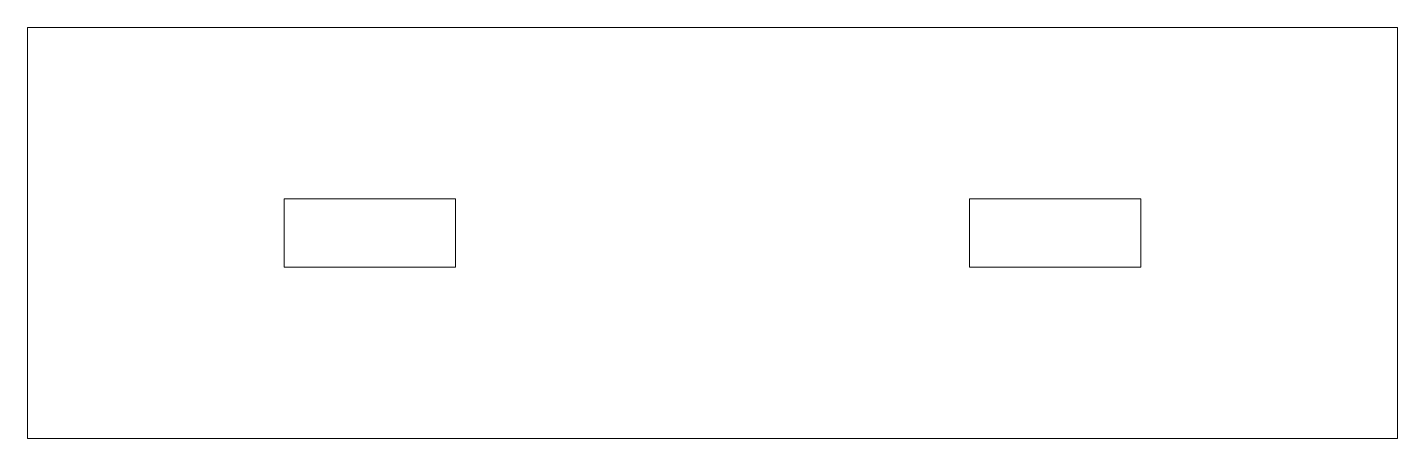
# Model space of a CAD drawing. Header units: millimetres. Extents: x 0 to 80, y -24 to 0.
import ezdxf

# ---------------------------------------------------------------- set-up
doc = ezdxf.new("R2010")
doc.units = ezdxf.units.MM

msp = doc.modelspace()

# ---------------------------------------------------------------- linework, layer by layer
at = {"color": 7, "linetype": 'Continuous', "lineweight": 15}
for p, q in [((0, -24), (0, 0)), ((0, 0), (80, 0)), ((80, 0), (80, -24)), ((15, -10), (25, -10)), ((15, -14), (15, -10)), ((25, -10), (25, -14)), ((55, -10), (65, -10)), ((55, -14), (55, -10)), ((65, -10), (65, -14)), ((25, -14), (15, -14)), ((65, -14), (55, -14)), ((80, -24), (0, -24))]:
    msp.add_line(p, q, dxfattribs=at)

doc.saveas('drawing.dxf')
